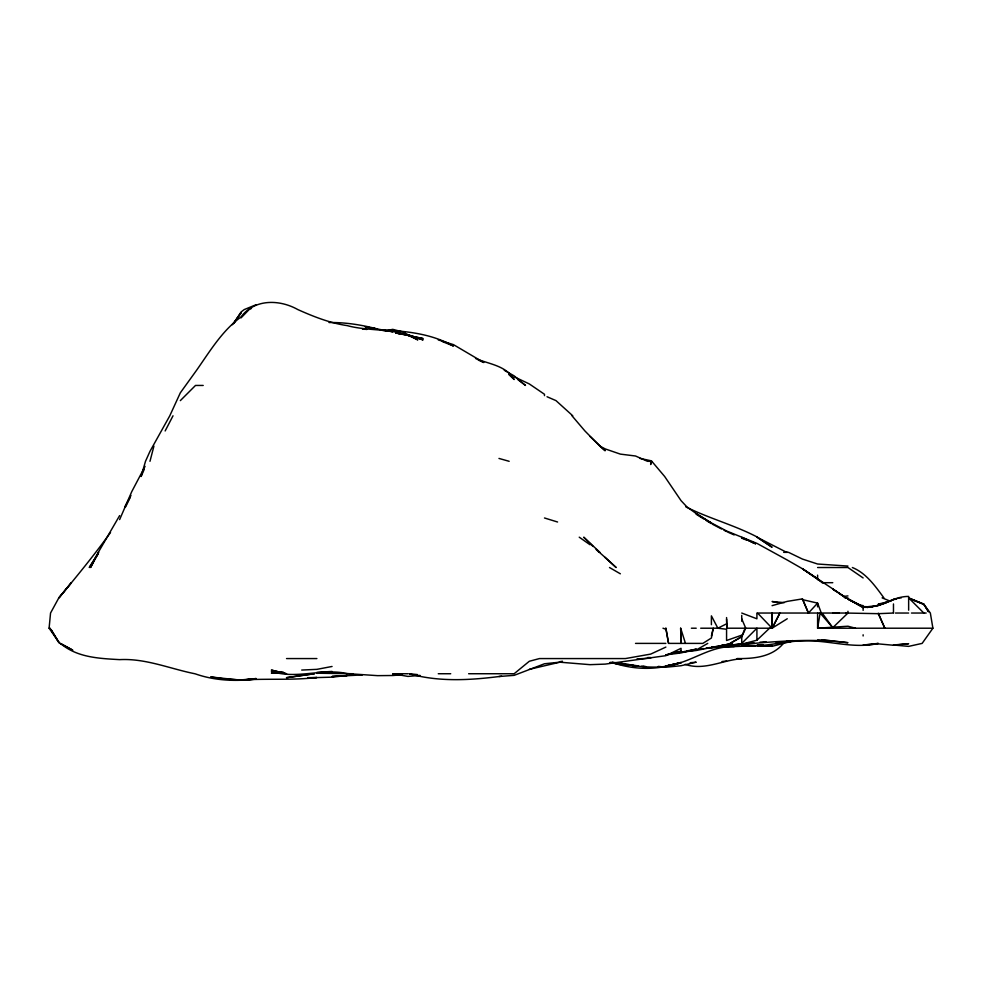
<?xml version="1.0" encoding="UTF-8"?>
<svg xmlns="http://www.w3.org/2000/svg" width="982" height="982" viewBox="0 0 982 982"><rect width="100%" height="100%" fill="white"/><g stroke="black" fill="none" stroke-linecap="round" stroke-linejoin="round"><path stroke-width="1.47" d="M51.015 629.499L58.945 642.351L49.1 628.21L50.548 613.038L58.822 597.866L71.355 582.694L58.945 597.866C76.645 576.446 94.272 555.088 110.512 532.502M819.896 614.425L817.601 628.21L932.9 628.21L930.347 613.038L923.817 604.335L908.645 597.866L923.817 613.038M711.398 635.98L713.251 628.21L711.398 638.018L702.854 643.394L668.558 643.394L665.87 628.21L668.558 643.394M149.976 461.307L153.916 446.135M571.99 415.791L584.928 430.963L599.867 446.135L605.182 448.897L620.354 454.114L635.526 456.004L647.482 461.307L651.815 461.307L650.698 464.523L650.698 461.307M744.503 629.597L741.741 636.532L730.117 643.394L741.741 636.839L745.731 628.21L741.741 618.844M119.632 519.588L131.748 491.651L145.054 466.364M144.145 469.58L141.113 476.479L145.496 461.307L149.976 451.339L169.788 415.791L180.332 392.812L196.572 370.275C209.89 351.298 221.993 330.909 241.02 316.94C254.485 298.761 279.526 299.277 297.828 309.575C313.663 316.646 329.977 323.103 347.235 325.619C370.386 331.965 396.532 327.227 417.804 339.919L407.923 335.095L399.649 333.782M125.635 506.835L130.324 497.174M726.57 617.568L726.876 628.21L772.269 628.21L779.892 613.038L772.085 628.21L757.552 613.038L817.601 613.038L817.601 628.21L847.957 626.221L855.482 628.21M165.148 430.963L173.016 415.791M124.837 506.835L130.962 495.444M119.632 515.599L98.298 552.35L90.577 567.522L98.63 552.35L89.288 567.522L98.396 553.615M233.704 323.471L241.02 312.031L244.236 309.575L256.192 304.69M932.9 628.21L922.135 643.394L908.645 646.377L893.473 644.99L908.645 643.689L893.473 645.248L878.301 643.885L863.129 645.039L878.301 643.394C852.953 649.421 827.789 639.577 802.429 640.927C782.077 641.209 762.253 647.985 741.741 645.272L755.391 645.555M233.704 323.557L241.02 312.877L232.28 324.747M772.085 605.661L787.257 601.377L802.429 598.897L808.444 613.038L817.601 603.12L821.308 613.038L817.957 613.038M241.02 317.898L249.121 309.575L251.478 308.397M180.332 400.619L195.504 385.447L203.2 385.447M820.117 613.038L832.773 627.682L847.957 613.038L847.957 611.27M706.844 648.194L741.741 644.204L756.913 640.203L769.569 628.21M783.415 643.394C772.196 657.044 753.722 658.799 737.187 658.566M787.257 618.758L772.085 628.21L772.085 613.038L772.269 628.21M682.564 651.852L696.213 650.01L707.764 643.394M726.57 623.84L717.867 628.21L700.694 628.21M665.87 647.089L650.698 654.098L625.436 658.566L539.486 658.566L529.31 661.267L514.138 673.738L468.623 673.738M893.473 599.744L878.301 605.477L872.777 606.483M886.574 602.715L878.301 605.477L863.129 607.244L872.225 607.195L863.129 606.901L847.957 599.118M794.156 640.645L772.085 646.316L756.913 645.64M501.642 676.193C471.004 680.195 439.347 682.245 409.126 673.738L417.51 674.585M737.187 658.701L741.741 658.75C722.777 659.904 704.229 670.976 685.178 664.36M792.781 640.583L775.559 643.235M908.645 610.19L908.645 596.43C892.38 596.27 879.59 608.791 863.129 607.22L847.957 598.934L863.129 606.569L872.225 606.913M529.31 669.343L562.416 661.61M696.213 650.01L696.213 649.151L681.042 652.92L665.87 654.884L681.042 651.275L681.042 648.316L665.87 655.681L605.182 664.114L590.01 664.667L559.654 662.175L544.482 663.771L514.138 675.358L498.966 676.512M665.87 654.982L681.042 651.275M890.711 601.082L878.301 604.102L881.333 603.783M385.852 330.725L392.751 329.351L405.173 332.542M682.429 652.073L685.178 651.52M686.565 651.005L696.213 649.151M332.063 666.471L316.891 669.356L301.707 670.055M401.859 674.155L392.751 674.794L401.859 674.818L392.751 675.506L377.579 675.653L347.235 673.603C321.986 667.821 296.552 679.826 271.363 671.283L277.44 671.848M726.57 644.499L732.449 643.394L696.213 650.489L676.5 652.735M867.266 607.477L870.027 606.986M559.654 661.733L562.416 661.254M700.362 649.151L703.112 648.709M705.874 648.267L710.011 647.604M762.535 644.646L756.913 645.481L762.977 644.646M688.628 650.931L691.672 650.477M706.844 648.034L709.876 647.604M665.87 666.348C647.973 670.08 629.315 668.411 612.081 662.506M843.403 596.491L847.957 595.902M756.913 645.358L761.467 644.622M700.767 648.967L703.812 648.574M636.962 658.934L650.698 658.161M734.155 646.647C709.274 645.542 690.015 663.574 665.87 665.968L681.042 662.74C657.584 671.234 633.562 665.121 609.736 662.838M797.875 640.718L781.193 642.412M722.016 661.561L726.57 661.009M722.016 645.014L725.047 644.671M822.155 639.785L847.957 642.707C807.683 637.539 766.844 642.375 726.57 645.788L741.741 643.873L711.398 647.113M401.356 674.352L392.751 675.285L401.859 674.352L398.827 674.168M242.542 679.777L256.192 678.562L241.02 680.231L210.676 676.966L225.848 679.139L239.498 679.839M753.906 642.719L741.741 644.045L749.021 643.394M690.15 662.715L696.213 662.187L681.042 665.722L665.87 667.22L658.284 666.385M759.945 642.191L766.021 641.688M420.063 675.407L407.923 676.414L392.751 673.738L395.783 673.959M755.391 645.702L711.398 647.531L726.57 646.782M362.407 674.916L332.063 676.475L338.127 676.07M341.159 675.862L347.235 675.456L332.063 677.163L307.783 677.838M793.333 640.755L787.257 641.16L794.843 640.78M316.891 672.363L332.063 671.442M316.891 673.333L319.923 673.161M784.471 552.179L788.558 552.35L802.429 559.065L817.601 564.012L847.957 566.074M845.711 613.038L878.301 613.676L893.473 613.038M283.503 672.768L271.363 673.075L283.503 672.388L280.471 672.13M353.225 673.738L316.891 673.21M847.957 613.038L822.167 613.038L832.773 627.682M307.783 677.69L316.891 677.519C291.654 680.501 266.294 678.317 241.02 680.096L256.192 679.028C235.864 681.557 214.972 680.735 195.504 673.934L194.804 673.738C169.825 668.705 145.496 658.222 119.632 659.634C98.924 658.443 77.112 657.572 60.442 643.394L71.625 649.519M741.741 645.775L747.805 645.653M783.771 552.35L787.257 552.35M817.601 567.522L847.957 567.522L863.129 577.944M822.155 582.694L832.773 582.694M844.913 597.866L847.957 597.866M898.321 597.866L901.28 597.866M832.773 613.038L839.094 613.038M895.363 613.038L908.645 613.038M911.456 613.038L926.186 613.038M49.1 628.21L50.229 628.21M680.661 628.21L681.042 643.394L680.661 628.21L685.473 643.394M691.389 628.21L696.213 628.21M635.526 643.394L665.87 643.394M286.535 658.566L316.891 658.566M394.568 673.738L407.923 673.738M438.267 673.738L450.713 673.738M329.019 322.538C345.455 322.28 361.707 324.882 377.579 329.019L365.169 326.896L392.751 331.72L380.611 330.099M647.666 657.535L650.698 657.547M758.435 645.665L772.085 645.911M817.601 639.933L832.773 640.865M617.322 663.071L609.736 662.568L617.322 663.096M380.611 329.94C405.689 330.946 431.172 333.536 453.451 346.032L442.416 341.589M863.129 607.711L847.957 598.934L863.129 606.901L867.683 607.33M784.225 602.653L772.085 601.524L777.609 602.567M638.558 665.98L627.94 664.384M641.59 666.275L646.144 666.704L643.112 666.312M400.337 333.819L407.923 334.666L423.095 339.919L407.923 334.899L396.888 332.947M366.961 329.473L362.407 328.909L365.169 329.363M858.575 605.035L863.129 605.599M612.768 662.322L617.322 662.899M395.783 333.082L407.923 334.666L395.783 332.935M620.354 663.28L635.526 665.943L620.354 663.304L624.908 663.942M409.31 335.807L423.095 338.569L396.888 333.156L402.411 334.322M610.694 662.494L620.354 664.47L612.081 662.249M639.663 458.336L650.698 460.693M802.429 599.621L817.601 603.12L817.601 606.864M498.966 458.434L509.167 461.307M544.482 517.98L557.58 522.007M438.267 339.919L453.451 344.633L483.795 362.518L478.271 360.075M662.985 628.21L665.87 629.278M741.741 613.038L756.913 618.807L756.913 613.038M475.521 358.455C489.134 364.248 505.89 365.39 514.138 379.518L508.664 374.375M910.019 598.959L923.817 604.335L928.53 611.798L923.817 604.04L908.645 598.013M741.741 538.173L745.878 539.83M751.39 542.015L755.539 543.672L741.741 537.449L755.539 543.758M882.118 597.866L890.637 601.34M547.035 396.74L555.984 400.619L572.752 415.791M727.834 532.134L734.168 534.932M756.913 536.872C733.947 524.953 708.869 518.361 685.792 506.835M514.138 376.757L529.31 383.937L544.482 394.273L544.482 395.636M852.364 567.522C866.284 573.157 875.269 586.168 883.91 597.866M72.803 650.194L58.945 642.829L50.954 629.437M712.662 524.327L721.512 528.942M724.041 530.255L726.57 531.581M651.815 461.307L664.654 476.479L681.042 500.636L686.86 506.835L696.213 513.574L709.605 522.007L726.57 530.98L756.913 543.365L787.257 560.035L802.429 568.738L846.275 597.866M786.692 552.35L756.913 537.179L772.085 547.244L757.392 537.179M709.605 522.007L711.398 523.001L696.213 513.574M504.269 370.275L514.138 375.861L525.493 385.447L517.551 379.359M609.503 567.522L620.354 573.807M709.556 522.559L711.398 523.664M696.213 514.261L703.664 518.901M706.156 520.46L708.636 522.007M845.883 597.866L832.773 589.102L836.333 591.495M838.702 593.091L845.809 597.866M579.233 537.179L590.01 544.74M599.867 446.135L605.182 450.763L590.01 436.45M599.401 552.35L605.182 557.481M605.182 557.629L616.144 567.522L605.182 557.359M599.928 552.35L583.713 537.179L593.042 546.446M596.086 549.392L599.13 552.35M878.301 613.676L884.831 628.21L878.301 613.198M802.429 598.897L808.444 613.038M726.57 619.212L726.876 628.21M893.473 603.955L893.473 612.608M863.129 606.901L863.129 610.362M863.129 634.789L863.129 635.968M817.601 575.133L817.601 579.675M756.913 640.203L756.913 628.21L741.741 643.394L741.741 635.17L726.57 640.485L726.57 629.253L717.867 628.21L711.398 615.849L711.398 624.687M741.741 615.395L741.741 621.262M681.042 662.519L665.87 666.14L681.042 662.519M792.781 640.816L787.257 642.019L792.781 640.743M314.338 673.738L286.535 677.666L314.338 673.738M896.505 599.143L893.473 599.425L896.505 599.229M332.063 672.461L327.509 672.719L332.063 672.461M286.535 673.75L271.363 670.092L286.449 673.738M817.601 578.766L802.429 568.738L822.499 582.694L817.601 578.766"/></g></svg>
